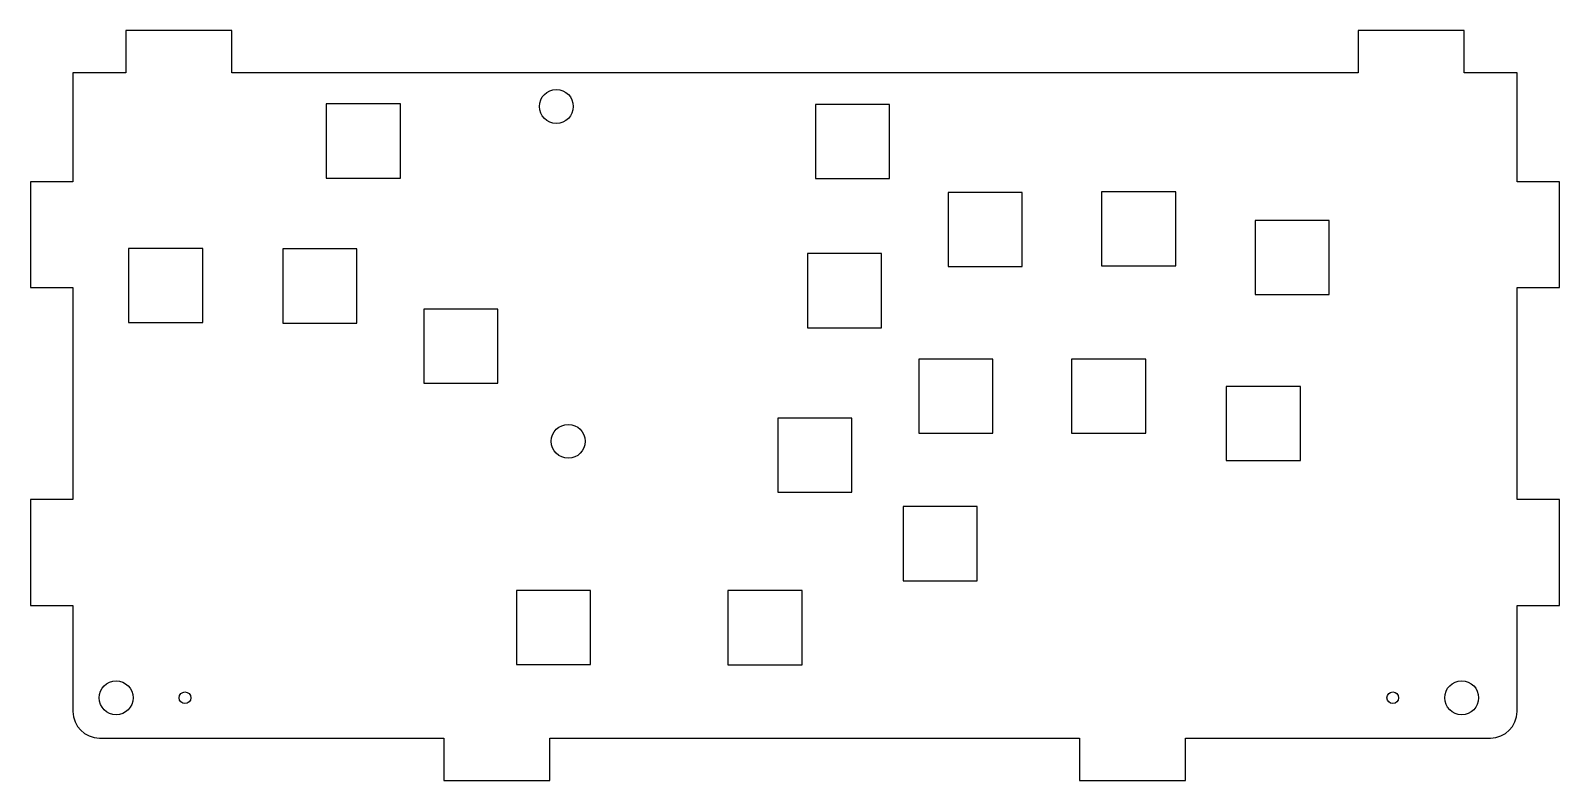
# Model space of a CAD drawing. Header units: millimetres. Extents: x -144 to 144, y -71 to 71.
import ezdxf

# ---------------------------------------------------------------- set-up
doc = ezdxf.new("R2010")
doc.units = ezdxf.units.MM

msp = doc.modelspace()

# ---------------------------------------------------------------- linework, layer by layer
for p, q in [((-106.3, 70.758279, 0.65), (-126.3, 70.758279, 0.65)), ((-126.3, 70.758279, 0.65), (-126.3, 62.758279, 0.65)), ((-106.3, 62.758279, 0.65), (-106.3, 70.758279, 0.65)), ((126.3, 70.758279, 0.65), (106.3, 70.758279, 0.65)), ((106.3, 70.758279, 0.65), (106.3, 62.758279, 0.65)), ((126.3, 62.758279, 0.65), (126.3, 70.758279, 0.65)), ((-126.3, 62.758279, 0.65), (-136.3, 62.758279, 0.65)), ((-136.3, 62.758279, 0.65), (-136.3, 42.241721, 0.65)), ((106.3, 62.758279, 0.65), (-106.3, 62.758279, 0.65)), ((136.3, 62.758279, 0.65), (126.3, 62.758279, 0.65)), ((136.3, 42.241721, 0.65), (136.3, 62.758279, 0.65)), ((-88.5, 56.929161, 0.65), (-88.5, 42.929161, 0.65)), ((-74.5, 56.929161, 0.65), (-88.5, 56.929161, 0.65)), ((-74.5, 42.929161, 0.65), (-74.5, 56.929161, 0.65)), ((3.85, 56.829161, 0.65), (3.85, 42.829161, 0.65)), ((17.85, 56.829161, 0.65), (3.85, 56.829161, 0.65)), ((17.85, 42.829161, 0.65), (17.85, 56.829161, 0.65)), ((-136.3, 42.241721, 0.65), (-144.3, 42.241721, 0.65)), ((-144.3, 42.241721, 0.65), (-144.3, 22.241721, 0.65)), ((-88.5, 42.929161, 0.65), (-74.5, 42.929161, 0.65)), ((3.85, 42.829161, 0.65), (17.85, 42.829161, 0.65)), ((144.3, 42.241721, 0.65), (136.3, 42.241721, 0.65)), ((144.3, 22.241721, 0.65), (144.3, 42.241721, 0.65)), ((28.91, 40.210161, 0.65), (28.91, 26.210161, 0.65)), ((42.91, 40.210161, 0.65), (28.91, 40.210161, 0.65)), ((42.91, 26.210161, 0.65), (42.91, 40.210161, 0.65)), ((57.88, 40.330161, 0.65), (57.88, 26.330161, 0.65)), ((71.88, 40.330161, 0.65), (57.88, 40.330161, 0.65)), ((71.88, 26.330161, 0.65), (71.88, 40.330161, 0.65)), ((86.85, 34.930161, 0.65), (86.85, 20.930161, 0.65)), ((100.85, 34.930161, 0.65), (86.85, 34.930161, 0.65)), ((100.85, 20.930161, 0.65), (100.85, 34.930161, 0.65)), ((-125.785422, 29.661029, 0.65), (-125.785422, 15.661029, 0.65)), ((-111.785422, 29.661029, 0.65), (-125.785422, 29.661029, 0.65)), ((-111.785422, 15.661029, 0.65), (-111.785422, 29.661029, 0.65)), ((-96.690422, 29.541029, 0.65), (-96.690422, 15.541029, 0.65)), ((-82.690422, 29.541029, 0.65), (-96.690422, 29.541029, 0.65)), ((-82.690422, 15.541029, 0.65), (-82.690422, 29.541029, 0.65)), ((2.35, 28.680161, 0.65), (2.35, 14.680161, 0.65)), ((16.35, 28.680161, 0.65), (2.35, 28.680161, 0.65)), ((16.35, 14.680161, 0.65), (16.35, 28.680161, 0.65)), ((28.91, 26.210161, 0.65), (42.91, 26.210161, 0.65)), ((57.88, 26.330161, 0.65), (71.88, 26.330161, 0.65)), ((-144.3, 22.241721, 0.65), (-136.3, 22.241721, 0.65)), ((-136.3, 22.241721, 0.65), (-136.3, -17.758279, 0.65)), ((86.85, 20.930161, 0.65), (100.85, 20.930161, 0.65)), ((136.3, -17.758279, 0.65), (136.3, 22.241721, 0.65)), ((136.3, 22.241721, 0.65), (144.3, 22.241721, 0.65)), ((-70.090422, 18.191029, 0.65), (-70.090422, 4.191029, 0.65)), ((-56.090422, 18.191029, 0.65), (-70.090422, 18.191029, 0.65)), ((-56.090422, 4.191029, 0.65), (-56.090422, 18.191029, 0.65)), ((-125.785422, 15.661029, 0.65), (-111.785422, 15.661029, 0.65)), ((-96.690422, 15.541029, 0.65), (-82.690422, 15.541029, 0.65)), ((2.35, 14.680161, 0.65), (16.35, 14.680161, 0.65)), ((23.35, 8.750161, 0.65), (23.35, -5.249839, 0.65)), ((37.35, 8.750161, 0.65), (23.35, 8.750161, 0.65)), ((37.35, -5.249839, 0.65), (37.35, 8.750161, 0.65)), ((52.2, 8.750161, 0.65), (52.2, -5.249839, 0.65)), ((66.2, 8.750161, 0.65), (52.2, 8.750161, 0.65)), ((66.2, -5.249839, 0.65), (66.2, 8.750161, 0.65)), ((-70.090422, 4.191029, 0.65), (-56.090422, 4.191029, 0.65)), ((81.41, 3.590161, 0.65), (81.41, -10.409839, 0.65)), ((95.41, 3.590161, 0.65), (81.41, 3.590161, 0.65)), ((95.41, -10.409839, 0.65), (95.41, 3.590161, 0.65)), ((-3.26, -2.359839, 0.65), (-3.26, -16.359839, 0.65)), ((10.74, -2.359839, 0.65), (-3.26, -2.359839, 0.65)), ((10.74, -16.359839, 0.65), (10.74, -2.359839, 0.65)), ((23.35, -5.249839, 0.65), (37.35, -5.249839, 0.65)), ((52.2, -5.249839, 0.65), (66.2, -5.249839, 0.65)), ((81.41, -10.409839, 0.65), (95.41, -10.409839, 0.65)), ((-3.26, -16.359839, 0.65), (10.74, -16.359839, 0.65)), ((-136.3, -17.758279, 0.65), (-144.3, -17.758279, 0.65)), ((-144.3, -17.758279, 0.65), (-144.3, -37.758279, 0.65)), ((20.397825, -19.090844, 0.65), (20.397825, -33.090844, 0.65)), ((34.397825, -19.090844, 0.65), (20.397825, -19.090844, 0.65)), ((34.397825, -33.090844, 0.65), (34.397825, -19.090844, 0.65)), ((144.3, -17.758279, 0.65), (136.3, -17.758279, 0.65)), ((144.3, -37.758279, 0.65), (144.3, -17.758279, 0.65)), ((20.397825, -33.090844, 0.65), (34.397825, -33.090844, 0.65)), ((-52.590422, -34.908971, 0.65), (-52.590422, -48.908971, 0.65)), ((-38.590422, -34.908971, 0.65), (-52.590422, -34.908971, 0.65)), ((-38.590422, -48.908971, 0.65), (-38.590422, -34.908971, 0.65)), ((-12.65, -34.920839, 0.65), (-12.65, -48.920839, 0.65)), ((1.35, -34.920839, 0.65), (-12.65, -34.920839, 0.65)), ((1.35, -48.920839, 0.65), (1.35, -34.920839, 0.65)), ((-144.3, -37.758279, 0.65), (-136.3, -37.758279, 0.65)), ((-136.3, -37.758279, 0.65), (-136.3, -57.758279, 0.65)), ((136.3, -57.758279, 0.65), (136.3, -37.758279, 0.65)), ((136.3, -37.758279, 0.65), (144.3, -37.758279, 0.65)), ((-52.590422, -48.908971, 0.65), (-38.590422, -48.908971, 0.65)), ((-12.65, -48.920839, 0.65), (1.35, -48.920839, 0.65)), ((-131.3, -62.758279, 0.65), (-66.3, -62.758279, 0.65)), ((-66.3, -62.758279, 0.65), (-66.3, -70.758279, 0.65)), ((-46.3, -70.758279, 0.65), (-46.3, -62.758279, 0.65)), ((-46.3, -62.758279, 0.65), (53.7, -62.758279, 0.65)), ((53.7, -62.758279, 0.65), (53.7, -70.758279, 0.65)), ((73.7, -70.758279, 0.65), (73.7, -62.758279, 0.65)), ((73.7, -62.758279, 0.65), (131.3, -62.758279, 0.65)), ((-66.3, -70.758279, 0.65), (-46.3, -70.758279, 0.65)), ((53.7, -70.758279, 0.65), (73.7, -70.758279, 0.65))]:
    msp.add_line(p, q)
for centre, radius in [((-45.05, 56.441721, 0.65), 3.2), ((-42.8, -6.758279, 0.65), 3.2), ((-128.15, -55.158279, 0.65), 3.2), ((-115.15, -55.158279, 0.65), 1.1), ((112.85, -55.158279, 0.65), 1.1), ((125.85, -55.158279, 0.65), 3.2)]:
    msp.add_circle(centre, radius)
for centre, start, end in [((-131.3, -57.758279, 0.65), 180, 270), ((131.3, -57.758279, 0.65), 270, 360)]:
    msp.add_arc(centre, 5, start, end)

doc.saveas('drawing.dxf')
